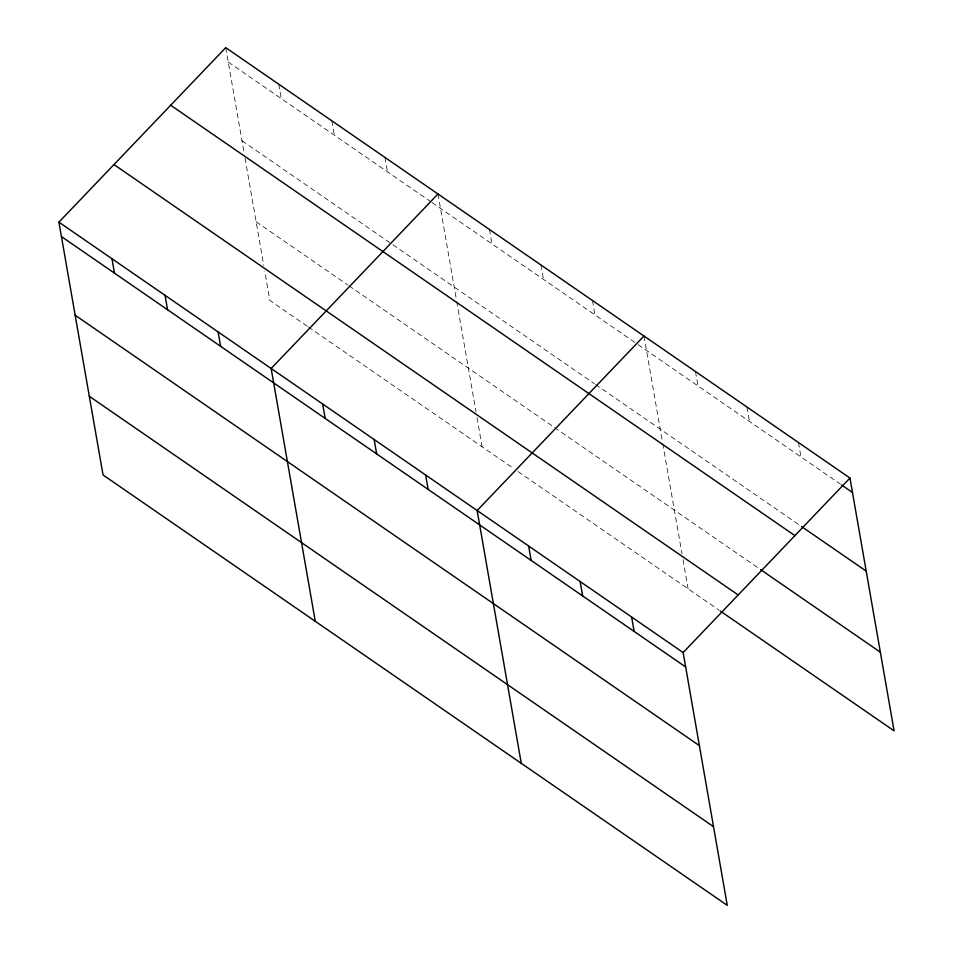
<?xml version="1.0" encoding="UTF-8"?>
<svg xmlns="http://www.w3.org/2000/svg" width="953" height="953" viewBox="0 0 953 953"><rect width="100%" height="100%" fill="white"/><g stroke="black" fill="none" stroke-linecap="round" stroke-linejoin="round"><path stroke-width="0.71" stroke-dasharray="4.76 3.57" d="M228.267 62.064L430.851 201.75M432.054 202.572L636.902 343.819M638.105 344.641L840.498 484.195M241.991 140.734L594.338 383.678M595.542 384.5L800.329 525.699M256.143 221.787L347.785 284.971M348.989 285.805L553.395 426.741M554.598 427.575L759.386 568.774M307.247 326.236L269.866 300.457L264.779 271.319M308.45 327.058L513.238 468.257M518.027 471.556L719.229 610.277M798.459 442.526L800.973 456.94M746.961 407.014L749.475 421.44M695.464 371.515L697.977 385.929M643.966 336.004L662.49 442.121M662.74 443.562L681.991 553.848M683.003 559.673L688.09 588.811M592.468 300.505L594.982 314.919M540.97 264.994L543.484 279.408M489.473 229.482L491.986 243.897M437.975 193.983L456.499 300.088M456.749 301.541L476 411.827M477.012 417.652L482.099 446.79M384.917 157.4L387.43 171.814M331.858 120.817L334.372 135.231M278.8 84.233L281.326 98.647M225.742 47.65L244.016 152.313M245.028 158.103L263.767 265.494"/><path stroke-width="1.43" d="M58.919 222.156L683.134 652.543L727.258 905.35L103.043 474.963L58.919 222.156L225.742 47.65L849.957 478.037L894.081 730.844L720.42 611.111M437.975 193.983L271.152 368.489L315.276 621.296M643.966 336.004L477.143 510.522L521.267 763.329M683.134 652.543L849.957 478.037M841.69 485.017L852.47 492.451M801.533 526.532L866.206 571.121M170.694 105.235L794.909 535.622M760.589 569.596L880.346 652.174M113.979 164.571L738.182 594.958M61.433 236.57L685.648 666.957M75.168 315.24L699.383 745.627M89.32 396.293L713.523 826.68M631.636 617.032L634.15 631.446M580.139 581.533L582.652 595.947M528.641 546.021L531.155 560.435M425.646 475.011L428.159 489.425M374.148 439.5L376.661 453.914M322.65 404.001L325.164 418.415M218.094 331.906L220.608 346.32M165.036 295.323L167.549 309.737M111.977 258.739L114.491 273.154"/></g></svg>
